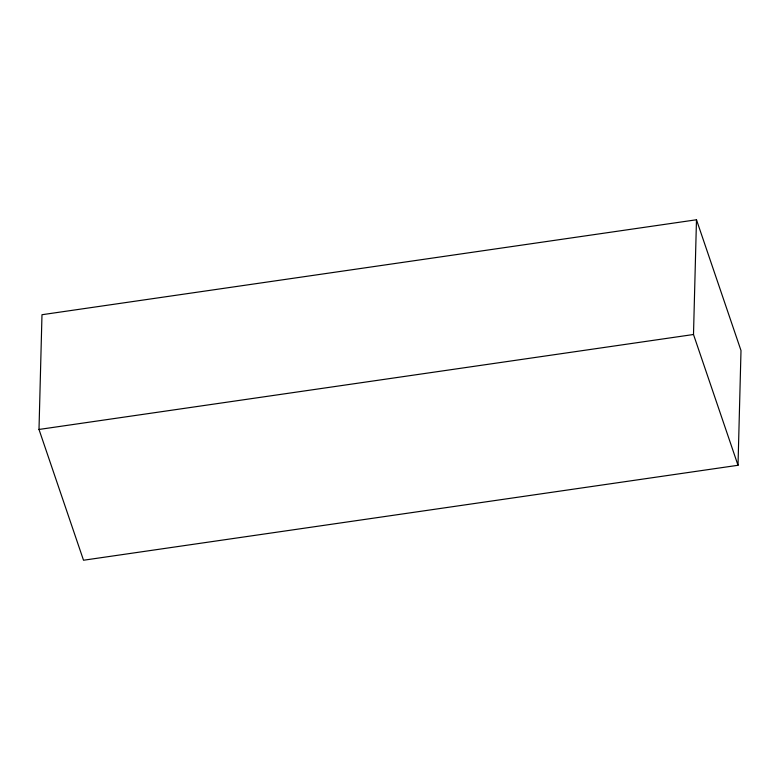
<?xml version="1.0" encoding="UTF-8"?>
<svg xmlns="http://www.w3.org/2000/svg" width="780" height="780" viewBox="0 0 780 780"><rect width="100%" height="100%" fill="white"/><g stroke="black" fill="none" stroke-linecap="round" stroke-linejoin="round"><path stroke-width="1.17" d="M39 429.458L41.983 314.72L696.481 219.765L741 350.542L738.017 465.28L83.518 560.235L39 429.458L693.498 334.503L738.017 465.28M693.498 334.503L696.481 219.765"/></g></svg>
